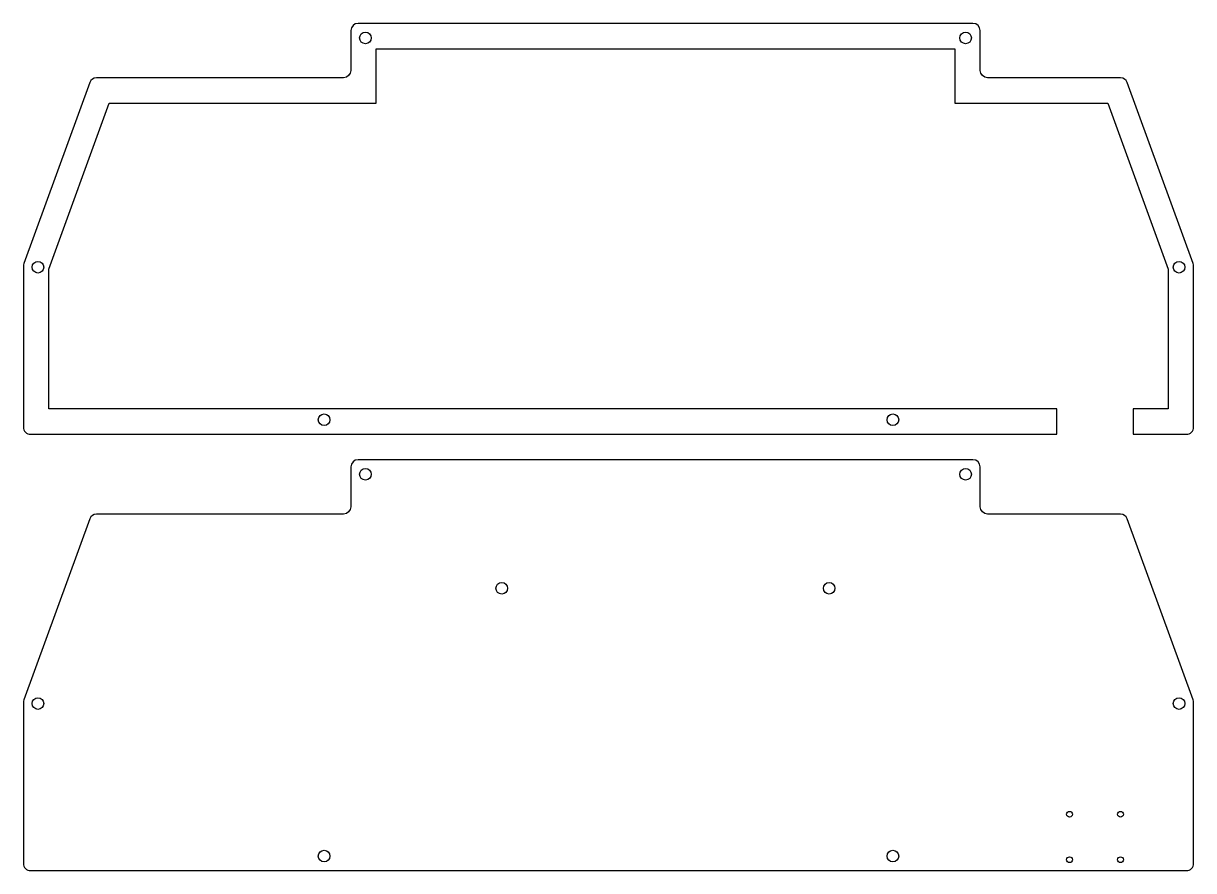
# Model space of a CAD drawing. Header units: millimetres. Extents: x 2 to 324, y 1 to 234.
import ezdxf

# ---------------------------------------------------------------- set-up
doc = ezdxf.new("R2010")
doc.units = ezdxf.units.MM
doc.layers.get('0').update_dxf_attribs({"linetype": 'CONTINUOUS'})

msp = doc.modelspace()

# ---------------------------------------------------------------- linework, layer by layer
for points in [[(323.65, 167.42, 0.087415), (323.53, 168.1), (305.43, 217.87, 0.315379), (303.55, 219.19), (267.01, 219.19, -0.413699), (265.01, 221.18), (264.99, 232.13, 0.413699), (262.99, 234.12), (94.01, 234.12, 0.413699), (92.01, 232.13), (91.99, 221.18, -0.413699), (89.99, 219.19), (22.1, 219.19, 0.31538), (20.22, 217.87), (2.12, 168.1, 0.087414), (2, 167.42), (2, 123.12, 0.414214), (4, 121.12), (286.05, 121.12), (286.05, 128.12), (9, 128.12), (9, 166.54), (25.6, 212.19), (98.98, 212.19), (99, 227.12), (258, 227.12), (258.02, 212.19), (300.05, 212.19), (316.65, 166.54), (316.65, 128.12), (307.05, 128.12), (307.05, 121.12), (321.65, 121.12, 0.414214), (323.65, 123.12)], [(89.99, 99.19), (22.1, 99.19, 0.31538), (20.22, 97.87), (2.12, 48.1, 0.087414), (2, 47.42), (2, 3.12, 0.414214), (4, 1.12), (321.65, 1.12, 0.414214), (323.65, 3.12), (323.65, 47.42, 0.087415), (323.53, 48.1), (305.43, 97.87, 0.315379), (303.55, 99.19), (267.01, 99.19, -0.413699), (265.01, 101.18), (264.99, 112.13, 0.413699), (262.99, 114.12), (94.01, 114.12, 0.413699), (92.01, 112.13), (91.99, 101.18, -0.413699)]]:
    msp.add_lwpolyline(points, format="xyb", close=True)
for centre, radius in [((96.01, 230.12), 1.6), ((260.99, 230.12), 1.6), ((6, 167.07), 1.6), ((319.65, 167.07), 1.6), ((84.66, 125.12), 1.6), ((240.99, 125.12), 1.6), ((96.01, 110.12), 1.6), ((260.99, 110.12), 1.6), ((133.48, 78.77), 1.6), ((223.48, 78.77), 1.6), ((6, 47.07), 1.6), ((319.65, 47.07), 1.6), ((289.55, 16.62), 0.8), ((303.55, 16.62), 0.8), ((84.66, 5.12), 1.6), ((240.99, 5.12), 1.6), ((289.55, 4.12), 0.8), ((303.55, 4.12), 0.8)]:
    msp.add_circle(centre, radius)

doc.saveas('drawing.dxf')
